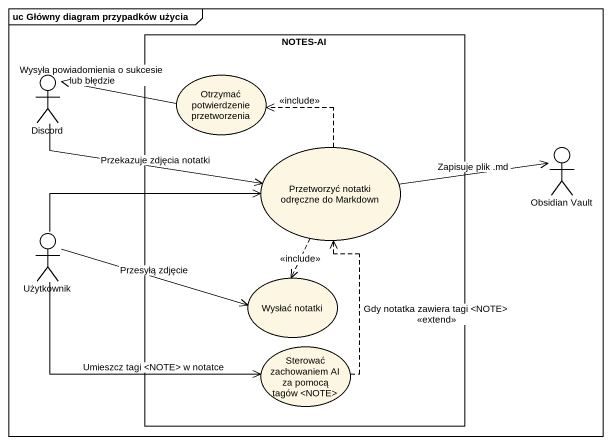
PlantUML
@startuml
mainframe uc Główny diagram przypadków użycia
rectangle "NOTES-AI" as NOTES_AI {
  usecase "Otrzymać potwierdzenie przetworzenia" as Otrzymać_potwierdzenie
  usecase "Przetworzyć notatki odręczne do Markdown" as Przetworzyć_notatki
  usecase "Wysłać notatki" as Wysłać_notatki
  usecase "Sterować zachowaniem AI za pomocą tagów <NOTE>" as Sterować_zachowaniem_AI_za
}
actor Discord
actor "Obsidian Vault" as Obsidian_Vault
actor Użytkownik
Discord -right-> Przetworzyć_notatki : Przekazuje zdjęcia notatki
Otrzymać_potwierdzenie -left-> Discord : Wysyła powiadomienia o sukcesie lub błędzie
Przetworzyć_notatki .up.> Otrzymać_potwierdzenie : <<include>>
Przetworzyć_notatki -right-> Obsidian_Vault : Zapisuje plik .md
Przetworzyć_notatki ..> Wysłać_notatki : <<include>>
Użytkownik -right-> Przetworzyć_notatki
Użytkownik -right-> Wysłać_notatki : Przesyłą zdjęcie
Użytkownik -right-> Sterować_zachowaniem_AI_za : Umieszcz tagi <NOTE> w notatce
Sterować_zachowaniem_AI_za .up.> Przetworzyć_notatki : Gdy notatka zawiera tagi <NOTE>\n<<extend>>
@enduml
